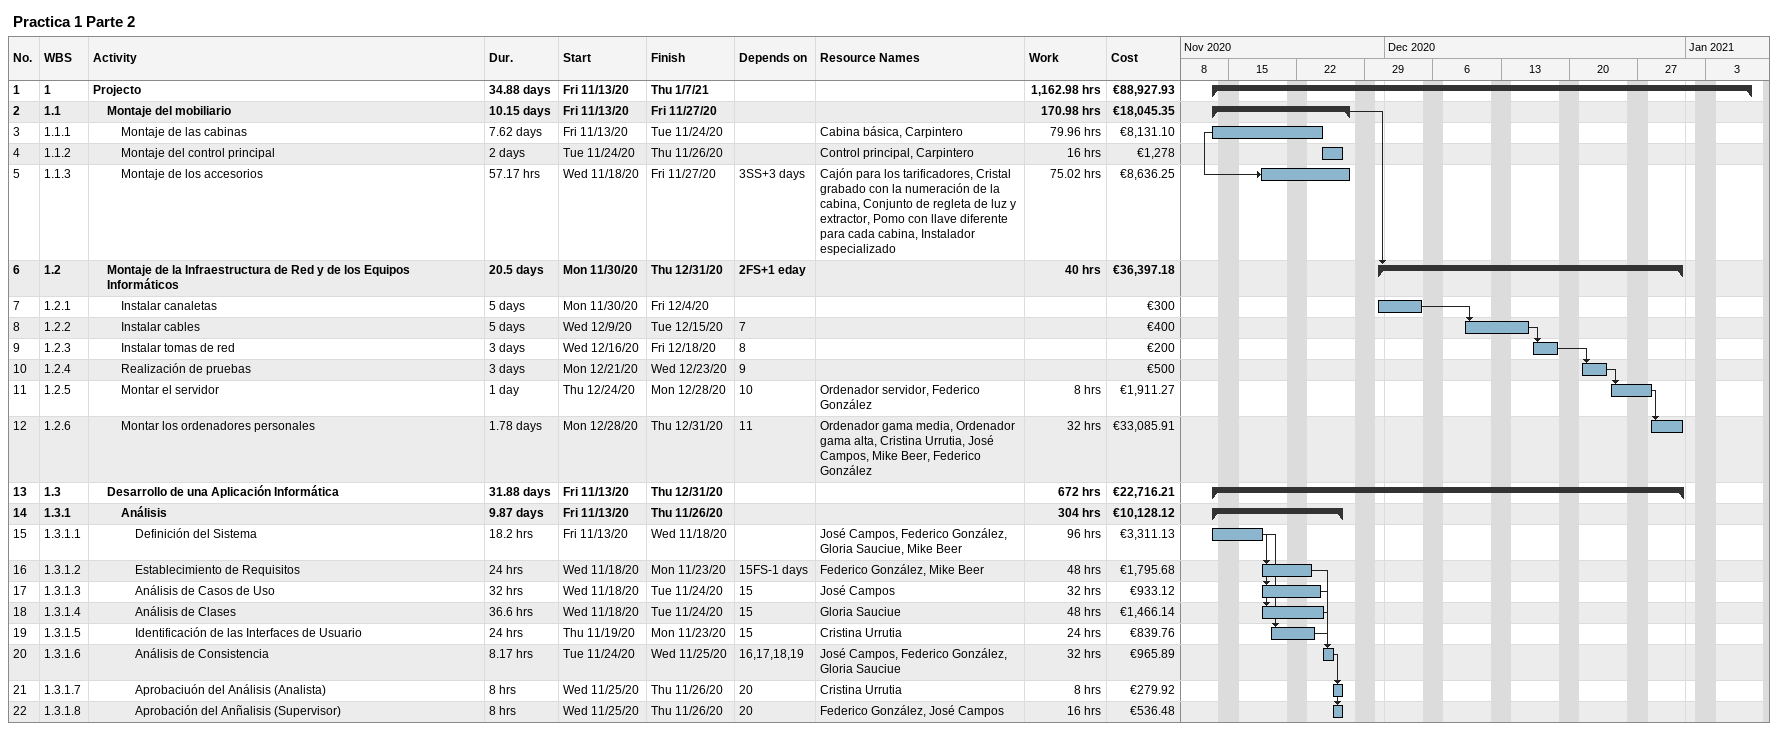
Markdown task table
Practica 1 Parte 2

| ID | WBS | Task | Duration | Start | Finish | Predecessors | Resources | Work (h) | Cost (€) |
|---|---|---|---|---|---|---|---|---|---|
| 1 | 1 | **Projecto** | 34.88d | 2020-11-13 | 2021-01-07 |  |  | 1162.98 | 88927.93 |
| 2 | 1.1 | **Montaje del mobiliario** | 10.15d | 2020-11-13 | 2020-11-27 |  |  | 170.98 | 18045.35 |
| 3 | 1.1.1 | Montaje de las cabinas | 7.62d | 2020-11-13 | 2020-11-24 |  | Cabina básica, Carpintero | 79.96 | 8131.10 |
| 4 | 1.1.2 | Montaje del control principal | 2d | 2020-11-24 | 2020-11-26 |  | Control principal, Carpintero | 16 | 1278 |
| 5 | 1.1.3 | Montaje de los accesorios | 57.17h | 2020-11-18 | 2020-11-27 | 3SS+3d | Cajón para los tarificadores, Cristal grabado con la numeración de la cabina, Conjunto de regleta de luz y extractor, Pomo con llave diferente para cada cabina, Instalador especializado | 75.02 | 8636.25 |
| 6 | 1.2 | **Montaje de la Infraestructura de Red y de los Equipos Informáticos** | 20.5d | 2020-11-30 | 2020-12-31 | 2FS+1ed |  | 40 | 36397.18 |
| 7 | 1.2.1 | Instalar canaletas | 5d | 2020-11-30 | 2020-12-04 |  |  |  | 300 |
| 8 | 1.2.2 | Instalar cables | 5d | 2020-12-09 | 2020-12-15 | 7 |  |  | 400 |
| 9 | 1.2.3 | Instalar tomas de red | 3d | 2020-12-16 | 2020-12-18 | 8 |  |  | 200 |
| 10 | 1.2.4 | Realización de pruebas | 3d | 2020-12-21 | 2020-12-23 | 9 |  |  | 500 |
| 11 | 1.2.5 | Montar el servidor | 1d | 2020-12-24 | 2020-12-28 | 10 | Ordenador servidor, Federico González | 8 | 1911.27 |
| 12 | 1.2.6 | Montar los ordenadores personales | 1.78d | 2020-12-28 | 2020-12-31 | 11 | Ordenador gama media, Ordenador gama alta, Cristina Urrutia, José Campos, Mike Beer, Federico González | 32 | 33085.91 |
| 13 | 1.3 | **Desarrollo de una Aplicación Informática** | 31.88d | 2020-11-13 | 2020-12-31 |  |  | 672 | 22716.21 |
| 14 | 1.3.1 | **Análisis** | 9.87d | 2020-11-13 | 2020-11-26 |  |  | 304 | 10128.12 |
| 15 | 1.3.1.1 | Definición del Sistema | 18.2h | 2020-11-13 | 2020-11-18 |  | José Campos, Federico González, Gloria Sauciue, Mike Beer | 96 | 3311.13 |
| 16 | 1.3.1.2 | Establecimiento de Requisitos | 24h | 2020-11-18 | 2020-11-23 | 15FS-1d | Federico González, Mike Beer | 48 | 1795.68 |
| 17 | 1.3.1.3 | Análisis de Casos de Uso | 32h | 2020-11-18 | 2020-11-24 | 15 | José Campos | 32 | 933.12 |
| 18 | 1.3.1.4 | Análisis de Clases | 36.6h | 2020-11-18 | 2020-11-24 | 15 | Gloria Sauciue | 48 | 1466.14 |
| 19 | 1.3.1.5 | Identificación de las Interfaces de Usuario | 24h | 2020-11-19 | 2020-11-23 | 15 | Cristina Urrutia | 24 | 839.76 |
| 20 | 1.3.1.6 | Análisis de Consistencia | 8.17h | 2020-11-24 | 2020-11-25 | 16, 17, 18, 19 | José Campos, Federico González, Gloria Sauciue | 32 | 965.89 |
| 21 | 1.3.1.7 | Aprobaciuón del Análisis (Analista) | 8h | 2020-11-25 | 2020-11-26 | 20 | Cristina Urrutia | 8 | 279.92 |
| 22 | 1.3.1.8 | Aprobación del Anñalisis (Supervisor) | 8h | 2020-11-25 | 2020-11-26 | 20 | Federico González, José Campos | 16 | 536.48 |
